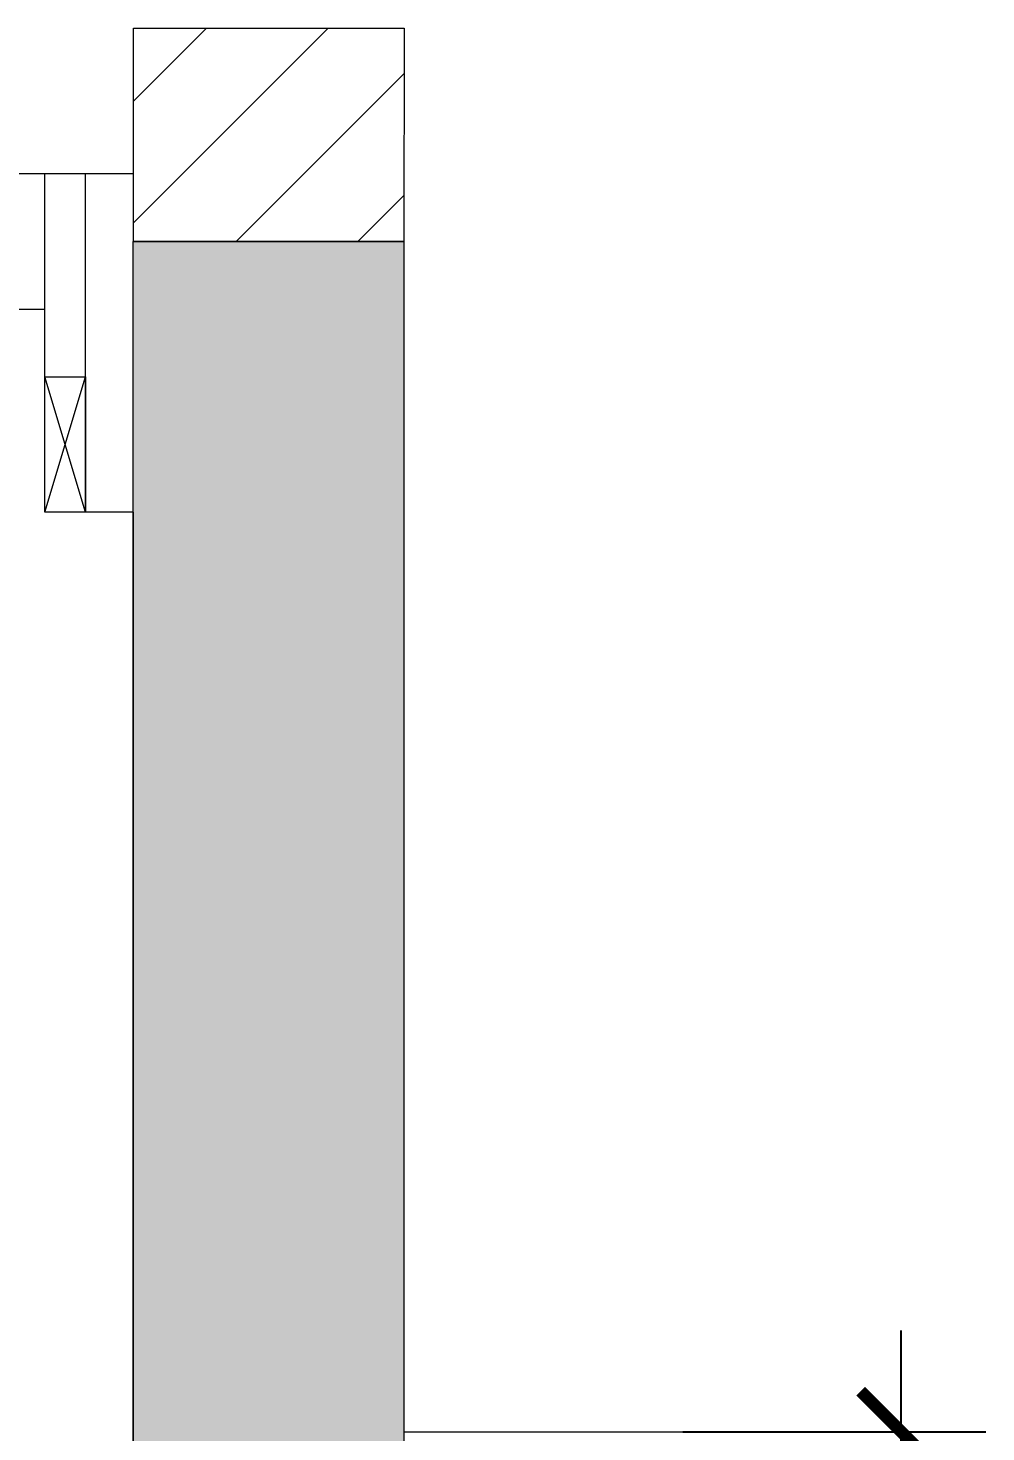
# Model space of a CAD drawing. Header units: millimetres. Extents: x -18512 to 101824, y -95768 to 52898.
# Drawn here: x 21480 to 22188, y -54397 to -53360 of the extents above; entities that cross this region are included whole.
import ezdxf

# ---------------------------------------------------------------- set-up
doc = ezdxf.new("R2010")
doc.units = ezdxf.units.MM
doc.header["$LTSCALE"] = 25
doc.header["$PDMODE"] = 3
doc.linetypes.add('Dash', pattern=[6.35, 3.175, -3.175])
doc.layers.get('0').update_dxf_attribs({"color": 254, "lineweight": 0})
doc.layers.get('Defpoints').update_dxf_attribs({"lineweight": 0})
for name, color, linetype, lineweight in [('A-DOOR', 31, 'Continuous', 18), ('Archi-frame', 253, 'Continuous', 9), ('Furniture - loose', 1, 'Continuous', 5), ('hatch', 252, 'Continuous', 0), ('I-WALL', 2, 'Continuous', 9), ('S-COLS', 6, 'Continuous', 9)]:
    doc.layers.add(name, color=color, linetype=linetype, lineweight=lineweight)
doc.layers.add('AR WALL HATCH', color=8, linetype='Continuous')
doc.styles.add('FW_Calibri', font='calibri.ttf')
doc.dimstyles.new('1-50', dxfattribs={"dimscale": 50, "dimtxt": 2, "dimasz": 1.2, "dimexe": 1.25, "dimexo": 0.625, "dimtad": 1, "dimdec": 0, "dimtxsty": 'FW_Calibri', "dimblk": 'ARCHTICK', "dimcen": 2.5, "dimdle": 1.5, "dimadec": 0, "dimazin": 0, "dimtfac": 1, "dimtdec": 0, "dimtmove": 0, "dimatfit": 3, "dimfxl": 6, "dimfxlon": 1, "dimarcsym": 0})

# ---------------------------------------------------------------- blocks, each defined once
blk = doc.blocks.new('FR')
at = {"layer": 'Archi-frame', "color": 252}
blk.add_lwpolyline([(5734.6, -18174.3), (5704.6, -18174.3), (5704.6, -18074.3), (5734.6, -18074.3)], close=True, dxfattribs=at)
for points in [[(5734.6, -18074.3), (5704.6, -18174.3)], [(5704.6, -18074.3), (5734.6, -18174.3)]]:
    blk.add_lwpolyline(points, dxfattribs=at)
blk = doc.blocks.new('E  Naga_Single-Panel2 - NAGA-Storage_ DB _WD12_-8925124-GROUND FLOOR PLAN')
at = {"layer": 'A-DOOR', "lineweight": 18}
for p, q in [((350, 749.7), (299, 749.7)), ((299, 749.7), (299, 50)), ((350, 50), (350, 749.7)), ((-350, 50), (-400, 50)), ((-350, -50), (-350, 50)), ((299, 50), (350, 50)), ((350, -50), (350, 50)), ((350, 50), (400, 50)), ((350, 50), (350, -50)), ((-350, -50), (-400, -50)), ((400, -50), (350, -50))]:
    blk.add_line(p, q, dxfattribs=at)
at = {"layer": 'A-DOOR'}
blk.add_arc((350, 50), 700, 94.1781, 180, dxfattribs=at)
blk = doc.blocks.new('_ArchTick')
at = {"color": 0, "linetype": 'ByBlock', "const_width": 0.15}
blk.add_lwpolyline([(-0.5, -0.5), (0.5, 0.5)], dxfattribs=at)
blk = doc.blocks.new('*D403')
at = {"layer": 'Defpoints', "color": 0, "transparency": 16777216}
for p in [(21933.1, -54396.9), (22125.6, -54396.9), (21933.1, -55796.9)]:
    blk.add_point(p, dxfattribs=at)
at = {"layer": 'I-WALL', "color": 0, "lineweight": -2, "transparency": 16777216}
for p, q in [((22125.6, -55871.9), (22125.6, -54321.9)), ((21964.3, -54396.9), (22188.1, -54396.9)), ((21964.3, -55796.9), (22188.1, -55796.9))]:
    blk.add_line(p, q, dxfattribs=at)
at = {"layer": 'I-WALL', "color": 0, "lineweight": -2, "transparency": 16777216, "xscale": 59.99999999999995, "yscale": 59.99999999999995, "zscale": 59.99999999999995}
for p, rotation in [((22125.6, -54396.9), 90), ((22125.6, -55796.9), 270)]:
    blk.add_blockref('_ArchTick', p, dxfattribs=dict(at, rotation=rotation))
at = {"layer": 'I-WALL', "color": 0, "transparency": 16777216, "insert": (22043.1, -55096.9), "char_height": 100, "attachment_point": 5, "rotation": 90, "style": 'FW_Calibri'}
blk.add_mtext('1400', dxfattribs=at)

msp = doc.modelspace()

# ---------------------------------------------------------------- hatches: boundary and pattern name
at = {"layer": 'AR WALL HATCH', "lineweight": 5, "ltscale": 25}
h = msp.add_hatch(dxfattribs=at)
h.set_pattern_fill('ANSI31', color=256, scale=20, style=0)
h.set_pattern_definition([(45, (-5e-12, -25850), (-44.90128, 44.90128), [])])
h.paths.add_polyline_path([(21758.1, -53517.4), (21758.1, -53498.4), (21758.2, -53359.6), (21558.4, -53359.6), (21558.3, -53517.4)])
at = {"layer": 'S-COLS', "lineweight": 5}
msp.add_hatch(color=252, dxfattribs=at).paths.add_polyline_path([(21758.1, -53517.4), (21758.1, -55117.4), (21558.1, -55117.4), (21558.1, -53517.4)], flags=0)

# ---------------------------------------------------------------- linework, layer by layer
at = {"layer": 'Furniture - loose', "color": 1}
msp.add_line((21758.1, -54396.9), (22108.1, -54396.9), dxfattribs=at)
at = {"layer": 'hatch', "linetype": 'Dash', "lineweight": 9}
msp.add_line((21558.3, -53359.6), (21758.3, -53359.6), dxfattribs=at)
at = {"layer": 'I-WALL'}
for p, q in [((21558.3, -53467.4), (21492.8, -53467.4)), ((21492.8, -53717.4), (21492.8, -53467.4)), ((21522.8, -53717.4), (21522.8, -53467.4)), ((21758.1, -53498.4), (21758.1, -56157.4)), ((21558.1, -53717.4), (21492.8, -53717.4)), ((21558.1, -53717.4), (21558.1, -55832.4))]:
    msp.add_line(p, q, dxfattribs=at)
msp.add_lwpolyline([(21558.4, -53359.6), (21758.2, -53359.6), (21758.1, -53517.4), (21558.3, -53517.4)], close=True, dxfattribs=at)
at = {"layer": 'S-COLS', "color": 8}
for p, q in [((21558.1, -55117.4), (21558.1, -53517.4)), ((21558.1, -53517.4), (21758.1, -53517.4)), ((21758.1, -53517.4), (21758.1, -55117.4))]:
    msp.add_line(p, q, dxfattribs=at)

# ---------------------------------------------------------------- block references
at = {"layer": 'A-DOOR', "xscale": -1, "rotation": 180}
msp.add_blockref('E  Naga_Single-Panel2 - NAGA-Storage_ DB _WD12_-8925124-GROUND FLOOR PLAN', (21092.8, -53517.4), dxfattribs=at)
at = {"layer": 'Archi-frame', "color": 133, "rotation": 180}
msp.add_blockref('FR', (27227.5, -71791.7), dxfattribs=at)

# ---------------------------------------------------------------- dimensions: what is measured, and where the dimension line sits
at = {"layer": 'I-WALL', "color": 1, "true_color": 0xf40b0b}
dim = msp.add_linear_dim(base=(22125.6, -54396.9), p1=(21933.1, -55796.9), p2=(21933.1, -54396.9), angle=90, dimstyle='1-50', dxfattribs=at)
dim.commit()
dim.dimension.update_dxf_attribs({"geometry": '*D403', "text_midpoint": (22043.1, -55096.9)})

doc.saveas('drawing.dxf')
